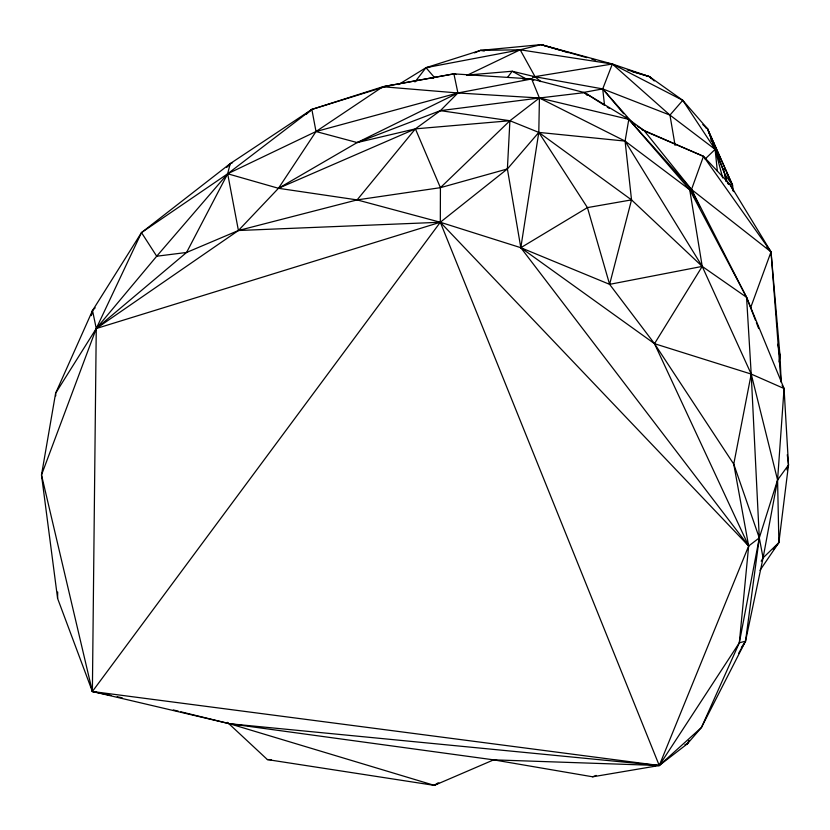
<?xml version="1.0" encoding="UTF-8"?>
<svg xmlns="http://www.w3.org/2000/svg" width="830" height="830" viewBox="0 0 830 830"><rect width="100%" height="100%" fill="white"/><g stroke="black" fill="none" stroke-linecap="round" stroke-linejoin="round"><path stroke-width="1.25" d="M533.742 80.375L531.646 78.985L453.917 73.86L382.827 86.745L311.852 109.415L230.201 163.624L141.494 232.597L92.524 310.545L55.61 393.254L41.5 474.968L57.602 598.451L92.379 691.504L229.557 723.739L493.663 759.855L592.682 776.807L659.259 765.519L440.315 222.253L440.419 187.673L415.394 128.858L440.388 110.649L457.911 92.97L531.646 78.985L584.507 92.607L628.808 119.354L644.028 130.486L703.466 156.331L730.027 184.53L771.029 251.884L779.993 355.593L781.186 381.925M95.191 307.816L92.524 310.545L96.259 328.524L92.379 691.504L111.023 695.447M57.602 598.451L57.685 591.998M227.441 722.37L267.395 759.585L434.339 785.377L493.663 759.855L659.259 765.519L687.344 743.846L701.423 727.537L739.323 642.814L748.66 545.995L520.815 247.703L538.795 132.395L539.427 97.992L531.646 78.985L522.693 78.995M759.958 570.355L778.882 542.561L788.5 464.976L784.06 388.523L751.212 374.071L654.507 343.682L520.815 247.703L507.389 168.947L509.911 120.734L539.427 97.992L584.507 92.607L603.981 105.005M637.533 126.357L644.028 130.486L691.514 189.489L746.564 297.285L784.06 388.523L777.575 479.989L778.882 542.561L773.321 549.647M787.286 454.726L788.5 464.976L777.575 479.989L759.294 537.882L745.537 641.175L701.423 727.537L659.259 765.519L229.557 723.739L180.847 711.808M779.121 361.963L779.993 355.593L777.835 344.232M738.586 653.449L745.537 641.175L763.092 557.864L777.575 479.989L751.212 374.071L702.222 266.409L625.083 141.09L539.427 97.992L457.911 92.97L382.827 86.745L316.012 131.524L227.679 173.771L141.494 232.597L96.259 328.524L41.5 474.968L92.379 691.504L659.259 765.519L739.323 642.814L759.294 537.882L751.212 374.071L746.564 297.285L689.72 189.717L628.808 119.354L539.427 97.992L440.388 110.649L357.18 142.563L278.465 188.296L238.418 230.512L96.259 328.524L55.61 393.254L55.776 395.837M751.212 374.071L733.751 464.115L748.66 545.995L659.259 765.519M91.342 315.566L92.524 310.545L91.207 315.545M761.172 561.184L763.092 557.864L759.294 537.882L733.751 464.115L654.507 343.682L609.614 284.348L631.526 199.885L625.083 141.09L628.808 119.354L691.514 189.489L771.029 251.884L780.978 381.769M786.923 469.884L788.5 464.976M644.474 130.974L703.466 156.331L691.514 189.489L694.648 197.945M750.621 307.754L771.029 251.884L703.466 156.331M604.551 105.379L602.715 88.903L612.353 64.014L649.527 76.671L682.768 100.326L707.544 128.826L732.537 185.173L733.419 191.574M229.225 166.01L230.201 163.624L232.587 162.722M684.926 744.645L687.344 743.846L689.128 740.402M687.344 743.846L689.242 740.495M440.388 110.649L509.911 120.734L538.795 132.395L625.083 141.09L689.72 189.717L702.222 266.409L654.507 343.682L748.66 545.995L759.294 537.882M741.408 647.576L745.537 641.175L739.323 642.814M755.425 320.162L746.564 297.285L702.222 266.409L631.526 199.885L538.795 132.395L507.389 168.947L440.315 222.253L92.379 691.504L92.275 688.91M507.607 77.315L512.203 71.235L535.08 76.754L602.715 88.903L669.955 115.1L715.128 149.369L725.047 174.642L727.028 181.946M414.959 81.963L425.987 67.676L480.487 50.391L541.046 44.623L612.353 64.014L682.768 100.326L715.128 149.369L722.702 177.931M141.494 232.597L156.704 256.221L227.679 173.771L278.465 188.296L357.118 199.906L415.394 128.858L509.911 120.734L440.419 187.673L357.118 199.906L238.418 230.512L186.574 252.465L156.704 256.221L96.259 328.524L440.315 222.253L520.815 247.703L609.614 284.348L702.222 266.409M675.101 145.426L669.955 115.1L682.768 100.326M226.715 167.421L230.201 163.624L227.679 173.771L186.574 252.465L96.259 328.524M763.092 557.864L778.882 542.561M705.075 159.09L715.128 149.369L707.544 128.826L702.792 124.552M306.104 114.436L311.852 109.415L388.45 85.646L392.289 85.345M229.557 723.739L434.339 785.377L437.535 783.188M398.608 84.536L425.987 67.676L520.182 49.8L541.046 44.623L586.737 57.633M520.815 247.703L587.433 207.604L631.526 199.885M434.339 785.377L438.8 782.815M748.66 545.995L440.315 222.253L238.418 230.512L227.679 173.771L311.852 109.415L316.012 131.524L357.18 142.563L457.911 92.97L453.917 73.86L382.827 86.745M466.958 75.323L520.182 49.8L612.353 64.014L669.955 115.1M474.521 52.881L480.487 50.391L520.182 49.8L535.08 76.754L540.797 81.61M592.682 776.807L596.158 775.407M440.419 187.673L507.389 168.947M457.911 92.97L316.012 131.524L278.465 188.296L415.394 128.858L357.18 142.563M582.691 92.607L602.715 88.903L632.346 122.643M532.507 77.034L612.353 64.014M689.72 189.717L691.514 189.489L699.597 207.168M433.613 77.937L431.029 78.155L433.602 78.124M467.103 75.084L512.203 71.235L526.656 79.213M429.743 67.365L425.987 67.676L434.318 77.325M652.868 765.748L655.42 765.654M532.507 76.785L535.08 76.754M267.395 759.585L271.254 759.637M480.487 50.391L484.305 51.055M117.227 696.764L122.197 697.812M173.356 709.972L178.346 711.196M357.118 199.906L440.315 222.253M453.917 73.86L456.282 74.513M541.046 44.623L559.534 50.091M562.003 50.817L568.166 52.632M632.273 71.577L649.527 76.671L654.289 80.946M591.676 59.034L595.369 60.165M627.376 69.917L649.527 76.671L651.218 78.611M727.63 183.627L730.027 184.53L733.658 191.336M641.694 129.501L644.028 130.486M727.786 183.264L730.027 184.53M705.407 127.519L707.544 128.826L732.537 185.173L725.047 174.642L707.544 128.826M607.228 107.07L609.396 108.45M633.207 123.597L635.375 124.977M710.729 139.938L713.53 142.501L717.245 153.747M584.507 92.607L587.132 95.315M766.982 247.091L771.029 251.884M602.715 88.903L623.621 113.679M626.131 116.646L627.802 118.628M538.795 132.395L587.433 207.604L609.614 284.348M782.14 385.4L784.06 388.523M718.168 155.988L719.278 158.24M724.248 168.334L725.358 170.586M726.458 172.827L732.537 185.173M778.55 352.045L779.993 355.593M756.358 322.58L758.693 328.597M726.115 181.002L725.047 174.642L725.7 181.065M715.128 149.369L717.338 171.167"/></g></svg>
